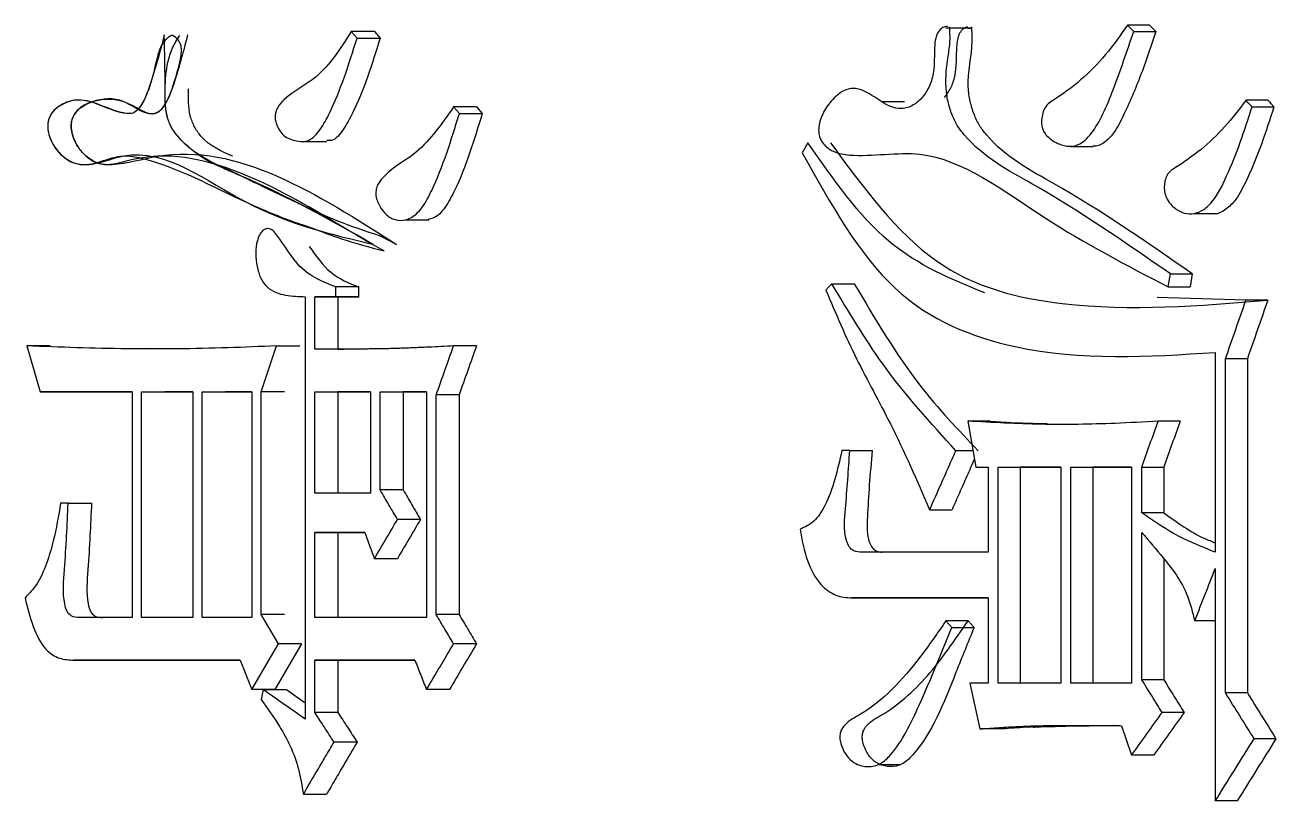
# Model space of a CAD drawing. Header units: millimetres. Extents: x 2063 to 4500, y 825 to 2548.
# Drawn here: x 3155.155 to 3159.289, y 1521.499 to 1524.063 of the extents above; entities that cross this region are included whole.
import ezdxf

# ---------------------------------------------------------------- set-up
doc = ezdxf.new("R2010")
doc.units = ezdxf.units.MM

msp = doc.modelspace()

# ---------------------------------------------------------------- linework, layer by layer
at = {"color": 7, "linetype": 'Continuous', "lineweight": 25}
for p, q in [((3156.3089, 1524.0409), (3156.328, 1524.0193)), ((3158.2706, 1524.0518), (3158.1971, 1524.0518)), ((3158.871, 1524.0625), (3158.7983, 1524.0625)), ((3158.8184, 1524.0409), (3158.8911, 1524.0409)), ((3156.6464, 1523.7921), (3156.5707, 1523.7921)), ((3156.59, 1523.7705), (3156.5707, 1523.7921)), ((3156.6464, 1523.7921), (3156.6656, 1523.7705)), ((3158.0605, 1523.8084), (3157.9887, 1523.8085)), ((3159.2615, 1523.8138), (3159.1893, 1523.8138)), ((3159.2095, 1523.7921), (3159.2818, 1523.7921)), ((3156.0752, 1523.6779), (3156.1515, 1523.6779)), ((3157.742, 1523.6732), (3157.7223, 1523.6407)), ((3158.6105, 1523.6617), (3158.6844, 1523.6617)), ((3156.4129, 1523.419), (3156.4888, 1523.419)), ((3159.0179, 1523.4398), (3159.0913, 1523.4398)), ((3155.9557, 1523.39), (3155.9552, 1523.39)), ((3156.3819, 1523.3378), (3156.327, 1523.3663)), ((3158.9327, 1523.1972), (3158.9394, 1523.2405)), ((3158.9394, 1523.2405), (3159.012, 1523.2405)), ((3159.012, 1523.2405), (3159.0053, 1523.1972)), ((3156.182, 1523.1647), (3156.182, 1523.1972)), ((3156.2582, 1523.1972), (3156.182, 1523.1972)), ((3156.2582, 1523.1647), (3156.2582, 1523.1972)), ((3157.8209, 1523.208), (3157.8949, 1523.208)), ((3158.9327, 1523.1972), (3159.0053, 1523.1972)), ((3156.0806, 1523.1647), (3156.0806, 1521.7693)), ((3156.1123, 1523.1647), (3156.182, 1523.1647)), ((3156.1123, 1522.9917), (3156.1123, 1523.1647)), ((3156.1886, 1523.1647), (3156.1123, 1523.1647)), ((3156.182, 1523.1647), (3156.2582, 1523.1647)), ((3156.2582, 1523.1647), (3156.1886, 1523.1647)), ((3156.1886, 1523.1647), (3156.1886, 1522.9917)), ((3159.1892, 1523.1539), (3158.8959, 1523.1619)), ((3159.2615, 1523.1539), (3159.1892, 1523.1539)), ((3155.1607, 1523.0025), (3155.2041, 1522.851)), ((3155.2381, 1523.0025), (3155.1607, 1523.0025)), ((3155.5523, 1522.9934), (3155.4968, 1522.993)), ((3155.9353, 1522.851), (3155.9858, 1523.0025)), ((3155.9858, 1523.0025), (3156.0623, 1523.0025)), ((3156.1886, 1522.9917), (3156.2095, 1522.9917)), ((3156.6464, 1523.0025), (3156.5707, 1523.0025)), ((3159.0878, 1522.9808), (3159.0878, 1522.3211)), ((3159.1216, 1521.8559), (3159.1216, 1522.9592)), ((3159.1939, 1522.9592), (3159.1216, 1522.9592)), ((3159.1939, 1522.9592), (3159.1939, 1521.8559)), ((3155.2041, 1522.851), (3155.5087, 1522.851)), ((3155.2813, 1522.851), (3155.2041, 1522.851)), ((3155.5087, 1522.851), (3155.2815, 1522.851)), ((3155.5087, 1522.851), (3155.5087, 1522.1046)), ((3155.5399, 1522.851), (3155.7089, 1522.851)), ((3155.5399, 1522.1046), (3155.5399, 1522.851)), ((3155.5399, 1522.851), (3155.6169, 1522.851)), ((3155.7089, 1522.851), (3155.617, 1522.851)), ((3155.7089, 1522.851), (3155.7089, 1522.1046)), ((3155.7403, 1522.851), (3155.9038, 1522.851)), ((3155.7403, 1522.1046), (3155.7403, 1522.851)), ((3155.7403, 1522.851), (3155.817, 1522.851)), ((3155.9038, 1522.851), (3155.8171, 1522.851)), ((3155.9038, 1522.851), (3155.9038, 1522.1046)), ((3155.9353, 1522.1155), (3155.9353, 1522.851)), ((3156.0118, 1522.851), (3155.9353, 1522.851)), ((3156.1123, 1522.851), (3156.2964, 1522.851)), ((3156.1123, 1522.5157), (3156.1123, 1522.851)), ((3156.1123, 1522.851), (3156.1886, 1522.851)), ((3156.2964, 1522.851), (3156.1886, 1522.851)), ((3156.1886, 1522.851), (3156.1886, 1522.5157)), ((3156.2964, 1522.851), (3156.2964, 1522.5157)), ((3156.3282, 1522.851), (3156.4812, 1522.851)), ((3156.3282, 1522.5265), (3156.3282, 1522.851)), ((3156.3282, 1522.851), (3156.4042, 1522.851)), ((3156.4812, 1522.851), (3156.4042, 1522.851)), ((3156.4042, 1522.851), (3156.4042, 1522.5265)), ((3156.4812, 1522.851), (3156.4812, 1522.1046)), ((3156.5132, 1522.1155), (3156.5132, 1522.8402)), ((3156.5889, 1522.8402), (3156.5132, 1522.8402)), ((3156.5889, 1522.8402), (3156.5889, 1522.1155)), ((3158.344, 1522.7537), (3158.2705, 1522.7537)), ((3158.9717, 1522.7537), (3158.899, 1522.7537)), ((3157.8802, 1522.6563), (3157.8538, 1522.6563)), ((3157.8802, 1522.6563), (3157.9541, 1522.6563)), ((3158.2877, 1522.6562), (3158.2306, 1522.6562)), ((3158.2971, 1522.6023), (3158.337, 1522.6023)), ((3158.2971, 1522.6023), (3158.337, 1522.6023)), ((3158.337, 1522.6023), (3158.337, 1522.321)), ((3158.3703, 1522.6023), (3158.5771, 1522.6023)), ((3158.3703, 1521.8883), (3158.3703, 1522.6023)), ((3158.3703, 1522.6023), (3158.4436, 1522.6023)), ((3158.5771, 1522.6023), (3158.4436, 1522.6023)), ((3158.4436, 1522.6023), (3158.4436, 1521.8883)), ((3158.5771, 1522.6023), (3158.5771, 1521.8883)), ((3158.6105, 1522.6023), (3158.8116, 1522.6023)), ((3158.6105, 1521.8883), (3158.6105, 1522.6023)), ((3158.6105, 1522.6023), (3158.6836, 1522.6023)), ((3158.6836, 1522.6023), (3158.6835, 1521.8883)), ((3158.8116, 1522.6023), (3158.6836, 1522.6023)), ((3158.8116, 1522.6023), (3158.8116, 1521.8883)), ((3158.8452, 1522.4508), (3158.8452, 1522.6023)), ((3158.8452, 1522.6023), (3158.9179, 1522.6023)), ((3158.9179, 1522.6023), (3158.9179, 1522.4508)), ((3156.2964, 1522.5157), (3156.1123, 1522.5157)), ((3156.4042, 1522.5265), (3156.3282, 1522.5265)), ((3155.2971, 1522.4832), (3155.2722, 1522.4832)), ((3155.2971, 1522.4832), (3155.3742, 1522.4832)), ((3156.4614, 1522.4292), (3156.3855, 1522.4292)), ((3158.1441, 1522.4608), (3158.2177, 1522.4608)), ((3158.9179, 1522.4508), (3158.8452, 1522.4508)), ((3156.1123, 1522.3859), (3156.2773, 1522.3859)), ((3156.1123, 1522.1046), (3156.1123, 1522.3859)), ((3156.1886, 1522.3859), (3156.1123, 1522.3859)), ((3156.2773, 1522.3859), (3156.1886, 1522.3859)), ((3156.1886, 1522.3859), (3156.1886, 1522.1046)), ((3158.8452, 1521.8991), (3158.8452, 1522.3859)), ((3157.9869, 1522.321), (3157.9129, 1522.321)), ((3158.337, 1522.321), (3157.9131, 1522.321)), ((3156.3851, 1522.2994), (3156.3091, 1522.2994)), ((3158.9179, 1522.2991), (3158.9179, 1521.8991)), ((3159.0878, 1522.2669), (3159.0878, 1521.4989)), ((3157.8868, 1522.1696), (3158.337, 1522.1696)), ((3157.9607, 1522.1696), (3157.8868, 1522.1696)), ((3158.337, 1522.1696), (3157.9607, 1522.1696)), ((3158.337, 1522.1696), (3158.337, 1521.8883)), ((3155.4113, 1522.1046), (3155.334, 1522.1046)), ((3155.5087, 1522.1046), (3155.3343, 1522.1046)), ((3155.7089, 1522.1046), (3155.5399, 1522.1046)), ((3155.9038, 1522.1046), (3155.7403, 1522.1046)), ((3155.9921, 1522.0181), (3155.9353, 1522.1155)), ((3156.0118, 1522.1155), (3155.9353, 1522.1155)), ((3156.4812, 1522.1046), (3156.1123, 1522.1046)), ((3156.5889, 1522.1155), (3156.5132, 1522.1155)), ((3158.2174, 1522.0722), (3158.1975, 1522.0938)), ((3158.2174, 1522.0722), (3158.2909, 1522.0722)), ((3158.2711, 1522.0938), (3158.2909, 1522.0722)), ((3159.0878, 1522.0938), (3159.0203, 1522.0938)), ((3155.9038, 1521.8667), (3155.9921, 1522.0181)), ((3156.0686, 1522.0181), (3155.9804, 1521.8667)), ((3156.0686, 1522.0181), (3155.9921, 1522.0181)), ((3156.6464, 1522.0181), (3156.5707, 1522.0181)), ((3155.3157, 1521.964), (3155.866, 1521.964)), ((3155.3929, 1521.964), (3155.3157, 1521.964)), ((3155.866, 1521.964), (3155.393, 1521.964)), ((3155.866, 1521.964), (3155.9038, 1521.8667)), ((3156.1123, 1521.964), (3156.4429, 1521.964)), ((3156.1123, 1521.7909), (3156.1123, 1521.964)), ((3156.1886, 1521.964), (3156.1123, 1521.964)), ((3156.4429, 1521.964), (3156.1886, 1521.964)), ((3156.1886, 1521.964), (3156.1886, 1521.7909)), ((3158.9179, 1521.8991), (3158.8452, 1521.8991)), ((3155.9803, 1521.8667), (3155.9038, 1521.8667)), ((3155.9417, 1521.8667), (3155.9353, 1521.8342)), ((3155.9417, 1521.8667), (3156.0181, 1521.8667)), ((3156.0181, 1521.8667), (3156.0806, 1521.8228)), ((3156.557, 1521.8667), (3156.4812, 1521.8667)), ((3158.337, 1521.8883), (3158.2772, 1521.8883)), ((3158.5771, 1521.8883), (3158.3703, 1521.8883)), ((3158.8116, 1521.8883), (3158.6105, 1521.8883)), ((3159.1939, 1521.8559), (3159.1216, 1521.8559)), ((3156.1886, 1521.7909), (3156.1123, 1521.7909)), ((3158.9851, 1521.791), (3158.9125, 1521.791)), ((3158.3838, 1521.7369), (3158.3104, 1521.7369)), ((3156.2519, 1521.6936), (3156.1757, 1521.6936)), ((3159.2885, 1521.7044), (3159.2163, 1521.7044)), ((3158.8844, 1521.6503), (3158.8116, 1521.6503)), ((3157.974, 1521.6193), (3158.0486, 1521.6193)), ((3156.1506, 1521.5205), (3156.0743, 1521.5205)), ((3159.1602, 1521.4989), (3159.0878, 1521.4989))]:
    msp.add_line(p, q, dxfattribs=at)
at = {"color": 7, "linetype": 'Continuous', "lineweight": 25, "flags": 128}
for points in [[(3156.3089, 1524.0409), (3156.2807, 1524.0409), (3156.2567, 1524.0409), (3156.2328, 1524.0409)], [(3156.2519, 1524.0193), (3156.2423, 1524.0301), (3156.2328, 1524.0409)], [(3158.8184, 1524.0409), (3158.8133, 1524.0464), (3158.8058, 1524.0545), (3158.7982, 1524.0626)], [(3158.871, 1524.0626), (3158.8761, 1524.057), (3158.8813, 1524.0515), (3158.8911, 1524.0409)], [(3156.2519, 1524.0193), (3156.2801, 1524.0193), (3156.304, 1524.0193), (3156.328, 1524.0193)], [(3159.2095, 1523.7921), (3159.2044, 1523.7976), (3159.1968, 1523.8057), (3159.1892, 1523.8138)], [(3159.2615, 1523.8138), (3159.2667, 1523.8083), (3159.2718, 1523.8028), (3159.2818, 1523.7921)], [(3156.59, 1523.7705), (3156.618, 1523.7705), (3156.6418, 1523.7705), (3156.6656, 1523.7705)], [(3157.8209, 1523.208), (3157.8109, 1523.1971), (3157.801, 1523.1862)], [(3158.2705, 1522.7537), (3158.2838, 1522.678), (3158.2971, 1522.6023)], [(3156.2773, 1522.3859), (3156.2932, 1522.3426), (3156.3091, 1522.2994)], [(3158.2711, 1522.0938), (3158.2443, 1522.0938), (3158.2209, 1522.0938), (3158.1975, 1522.0938)], [(3158.2772, 1521.8883), (3158.2938, 1521.8126), (3158.3104, 1521.7369)], [(3158.7781, 1521.7477), (3158.7948, 1521.699), (3158.8116, 1521.6503)]]:
    msp.add_lwpolyline(points, dxfattribs=at)
at = {"color": 7, "linetype": 'Continuous', "lineweight": 25}
for points, knots in [([(3156.2328, 1524.0409), (3156.1964, 1523.9847), (3156.1322, 1523.8854), (3156.0358, 1523.8429), (3155.9929, 1523.7978), (3155.9835, 1523.778), (3155.9803, 1523.7627), (3155.9819, 1523.7458), (3155.989, 1523.7239), (3156.0082, 1523.6926), (3156.0463, 1523.6795), (3156.0923, 1523.6735), (3156.1318, 1523.7162), (3156.1907, 1523.8252), (3156.2247, 1523.9332), (3156.2519, 1524.0193)], [0, 0, 0, 0, 0.207996, 0.367554, 0.405471, 0.419369, 0.432328, 0.447278, 0.463534, 0.497494, 0.558303, 0.619645, 0.682126, 0.746669, 1, 1, 1, 1]), ([(3158.2032, 1524.0574), (3158.1989, 1524.0571), (3158.1904, 1524.0566), (3158.1788, 1524.0483), (3158.1694, 1524.036), (3158.1623, 1524.0154), (3158.1583, 1523.9722), (3158.1614, 1523.9173), (3158.145, 1523.8603), (3158.1214, 1523.8219), (3158.0895, 1523.7951), (3158.0517, 1523.7828), (3157.9963, 1523.7957), (3157.9485, 1523.838), (3157.8941, 1523.8575), (3157.8516, 1523.8444), (3157.8153, 1523.8107), (3157.7908, 1523.772), (3157.7796, 1523.7396), (3157.7765, 1523.7174), (3157.7783, 1523.6983), (3157.7849, 1523.6807), (3157.8003, 1523.6605), (3157.8323, 1523.6387), (3157.9388, 1523.6231), (3158.1809, 1523.6756), (3158.5213, 1523.4105), (3158.7953, 1523.2684), (3158.9327, 1523.1972)], [0, 0, 0, 0, 0.006979, 0.013925, 0.020645, 0.027359, 0.039158, 0.068779, 0.087565, 0.106337, 0.125711, 0.147046, 0.168852, 0.216529, 0.237968, 0.259695, 0.286308, 0.307882, 0.318004, 0.326525, 0.332753, 0.33899, 0.348555, 0.366353, 0.396306, 0.524136, 0.761431, 1, 1, 1, 1]), ([(3158.1935, 1523.8235), (3158.2006, 1523.8333), (3158.2151, 1523.8532), (3158.2349, 1523.9095), (3158.2316, 1523.9665), (3158.2359, 1524.0139), (3158.2412, 1524.0316), (3158.2481, 1524.0429), (3158.2549, 1524.0499), (3158.2625, 1524.0551), (3158.268, 1524.0565), (3158.2706, 1524.0572)], [0, 0, 0, 0, 0.15426, 0.313076, 0.663715, 0.74798, 0.82718, 0.867553, 0.910966, 0.957472, 1, 1, 1, 1]), ([(3158.9394, 1523.2405), (3158.7892, 1523.3446), (3158.5634, 1523.5011), (3158.313, 1523.6287), (3158.2344, 1523.7296), (3158.2163, 1523.7674), (3158.2036, 1523.8103), (3158.1944, 1523.8749), (3158.2017, 1523.9422), (3158.2131, 1524.0074), (3158.2109, 1524.0405), (3158.2098, 1524.0564)], [0, 0, 0, 0, 0.492538, 0.7401909, 0.7707097, 0.8014398, 0.8327072, 0.8648615, 0.9333586, 0.96806, 1, 1, 1, 1]), ([(3158.271, 1524.0518), (3158.2737, 1524.0518), (3158.2777, 1524.0518), (3158.2819, 1524.0518), (3158.2832, 1524.0518), (3158.2833, 1524.0518), (3158.2834, 1524.0518), (3158.2807, 1524.0518), (3158.2638, 1524.0518), (3158.2398, 1524.0518), (3158.2146, 1524.0518), (3158.1975, 1524.0518)], [0, 0, 0, 0, 0.098322, 0.150223, 0.156042, 0.157925, 0.159189, 0.159644, 0.360233, 0.564728, 1, 1, 1, 1]), ([(3159.012, 1523.2405), (3158.862, 1523.3446), (3158.6365, 1523.5011), (3158.3864, 1523.6287), (3158.3079, 1523.7296), (3158.2898, 1523.7674), (3158.2772, 1523.8103), (3158.2649, 1523.892), (3158.288, 1523.9738), (3158.2842, 1524.0406), (3158.2833, 1524.0564)], [0, 0, 0, 0, 0.492457, 0.740078, 0.770604, 0.801348, 0.832638, 0.86482, 0.96803, 1, 1, 1, 1]), ([(3158.7983, 1524.0625), (3158.7745, 1524.029), (3158.7025, 1523.9276), (3158.6092, 1523.8482), (3158.5361, 1523.8044), (3158.5231, 1523.7871), (3158.5156, 1523.7658), (3158.5131, 1523.7439), (3158.5154, 1523.7238), (3158.5227, 1523.7061), (3158.5433, 1523.6829), (3158.5753, 1523.6664), (3158.6148, 1523.6586), (3158.6496, 1523.6722), (3158.7021, 1523.7282), (3158.7562, 1523.8588), (3158.7964, 1523.9765), (3158.8184, 1524.0409)], [0, 0, 0, 0, 0.118687, 0.359196, 0.382949, 0.402078, 0.421221, 0.441113, 0.455768, 0.470498, 0.490908, 0.548404, 0.590662, 0.633125, 0.674263, 0.821867, 1, 1, 1, 1]), ([(3158.8912, 1524.0409), (3158.8769, 1523.9974), (3158.8459, 1523.903), (3158.7993, 1523.7929), (3158.759, 1523.7119), (3158.726, 1523.6754), (3158.7002, 1523.6608), (3158.6861, 1523.6628), (3158.6841, 1523.663)], [0, 0, 0, 0, 0.286915, 0.622528, 0.772296, 0.87694, 0.98188, 1, 1, 1, 1]), ([(3155.6149, 1524.0301), (3155.602, 1523.9811), (3155.5817, 1523.904), (3155.5526, 1523.8193), (3155.529, 1523.7837), (3155.5106, 1523.769), (3155.4378, 1523.7727), (3155.3588, 1523.8345), (3155.2753, 1523.8014), (3155.2482, 1523.7803), (3155.2363, 1523.7614), (3155.231, 1523.746), (3155.2289, 1523.7287), (3155.2307, 1523.71), (3155.2361, 1523.691), (3155.2461, 1523.6688), (3155.2619, 1523.6452), (3155.2895, 1523.6185), (3155.3634, 1523.5842), (3155.5696, 1523.6967), (3155.8868, 1523.4372), (3156.1658, 1523.371), (3156.3059, 1523.3378)], [0, 0, 0, 0, 0.062139, 0.097741, 0.110846, 0.121745, 0.134474, 0.241844, 0.272517, 0.28985, 0.296872, 0.303283, 0.310072, 0.317098, 0.324991, 0.334204, 0.348814, 0.364868, 0.393646, 0.487371, 0.742662, 1, 1, 1, 1]), ([(3155.6406, 1524.0292), (3155.6363, 1524.0267), (3155.6307, 1524.0233), (3155.623, 1524.0173), (3155.6145, 1524.0084), (3155.6041, 1523.9948), (3155.5882, 1523.9502), (3155.577, 1523.8833), (3155.5513, 1523.8157), (3155.527, 1523.7811), (3155.5099, 1523.7695), (3155.4385, 1523.7693), (3155.3629, 1523.833), (3155.2807, 1523.8032), (3155.2523, 1523.7856), (3155.2373, 1523.764), (3155.2323, 1523.7499), (3155.2301, 1523.7387), (3155.2295, 1523.7267), (3155.2309, 1523.7093), (3155.2374, 1523.6861), (3155.2513, 1523.6596), (3155.2714, 1523.6349), (3155.2972, 1523.6144), (3155.3673, 1523.5844), (3155.4486, 1523.6413), (3155.6394, 1523.6039), (3155.8169, 1523.5044), (3155.9946, 1523.4296), (3156.0639, 1523.4051), (3156.1214, 1523.3855), (3156.1986, 1523.3544), (3156.293, 1523.3291), (3156.341, 1523.3161)], [0, 0, 0, 0, 0.007115, 0.009283, 0.013168, 0.022788, 0.029323, 0.067396, 0.105312, 0.117519, 0.126527, 0.138469, 0.245589, 0.268554, 0.290817, 0.300477, 0.304973, 0.309414, 0.313965, 0.318785, 0.329689, 0.342801, 0.358258, 0.375878, 0.395342, 0.489004, 0.523993, 0.742498, 0.828477, 0.854871, 0.870121, 0.933939, 1, 1, 1, 1]), ([(3155.6918, 1524.0301), (3155.6781, 1523.9776), (3155.6579, 1523.9), (3155.6271, 1523.8135), (3155.6037, 1523.7806), (3155.5873, 1523.7708), (3155.5438, 1523.7643), (3155.4921, 1523.8158), (3155.4219, 1523.8202), (3155.3782, 1523.8113), (3155.3441, 1523.7955), (3155.324, 1523.7786), (3155.3122, 1523.7588), (3155.3071, 1523.7406), (3155.3068, 1523.7205), (3155.3115, 1523.6953), (3155.3239, 1523.6662), (3155.3507, 1523.6313), (3155.3913, 1523.602), (3155.4764, 1523.5997), (3155.807, 1523.7052), (3156.119, 1523.5058), (3156.3819, 1523.3378)], [0, 0, 0, 0, 0.066326, 0.098069, 0.114802, 0.122366, 0.12991, 0.194026, 0.225577, 0.257771, 0.274923, 0.290948, 0.299033, 0.306308, 0.31368, 0.322028, 0.336671, 0.353914, 0.385654, 0.416675, 0.50855, 1, 1, 1, 1]), ([(3156.341, 1523.3161), (3156.3198, 1523.3279), (3156.1556, 1523.4191), (3155.7859, 1523.6703), (3155.5034, 1523.6178), (3155.4373, 1523.5982), (3155.3932, 1523.6039), (3155.3577, 1523.6259), (3155.3315, 1523.6548), (3155.3146, 1523.6859), (3155.3076, 1523.7126), (3155.3069, 1523.7315), (3155.3083, 1523.7438), (3155.3112, 1523.7547), (3155.3168, 1523.7674), (3155.3262, 1523.7798), (3155.3414, 1523.7928), (3155.3552, 1523.8006), (3155.3655, 1523.805), (3155.3689, 1523.8063), (3155.398, 1523.8174), (3155.4494, 1523.8236), (3155.5106, 1523.7983), (3155.5486, 1523.7748), (3155.5743, 1523.7678), (3155.5948, 1523.7726), (3155.6242, 1523.804), (3155.6471, 1523.8686), (3155.6649, 1523.9312), (3155.6721, 1523.9708), (3155.6716, 1523.9889), (3155.6673, 1524.0025), (3155.6585, 1524.0178), (3155.6478, 1524.0246), (3155.6406, 1524.0292)], [0, 0, 0, 0, 0.063403, 0.490083, 0.555845, 0.585953, 0.612335, 0.635418, 0.654818, 0.670315, 0.682341, 0.687426, 0.692125, 0.696624, 0.701068, 0.709996, 0.718666, 0.732514, 0.736768, 0.73811, 0.738909, 0.79149, 0.829877, 0.853354, 0.86561, 0.876875, 0.890063, 0.92862, 0.960137, 0.969562, 0.976521, 0.982326, 0.987997, 1, 1, 1, 1]), ([(3156.3059, 1523.3378), (3156.1629, 1523.4184), (3155.9486, 1523.539), (3155.709, 1523.627), (3155.6368, 1523.7242), (3155.6171, 1523.7764), (3155.6183, 1523.8827), (3155.6162, 1523.971), (3155.6149, 1524.0301)], [0, 0, 0, 0, 0.500155, 0.749433, 0.782567, 0.811815, 0.874052, 1, 1, 1, 1]), ([(3156.3479, 1523.3591), (3156.2977, 1523.3754), (3156.1988, 1523.4075), (3156.0759, 1523.4647), (3155.9741, 1523.513), (3155.9011, 1523.5474), (3155.8064, 1523.5963), (3155.7099, 1523.6269), (3155.6378, 1523.7226), (3155.6227, 1523.7603), (3155.6172, 1523.8048), (3155.6172, 1523.8651), (3155.6217, 1523.9275), (3155.6406, 1523.9882), (3155.6574, 1524.015), (3155.6658, 1524.0284)], [0, 0, 0, 0, 0.127271, 0.250947, 0.419961, 0.470254, 0.498152, 0.744763, 0.775002, 0.804533, 0.835455, 0.868351, 0.930416, 0.965226, 1, 1, 1, 1]), ([(3156.328, 1524.0193), (3156.301, 1523.9325), (3156.2671, 1523.8236), (3156.2079, 1523.7175), (3156.1774, 1523.6789), (3156.1568, 1523.6808), (3156.1515, 1523.6813)], [0, 0, 0, 0, 0.630444, 0.791026, 0.946417, 1, 1, 1, 1]), ([(3155.8411, 1523.6294), (3155.8037, 1523.645), (3155.7563, 1523.6648), (3155.7136, 1523.7245), (3155.694, 1523.7766), (3155.6943, 1523.8211), (3155.6945, 1523.8513)], [0, 0, 0, 0, 0.499534, 0.632525, 0.750051, 1, 1, 1, 1]), ([(3156.5707, 1523.7921), (3156.5324, 1523.7371), (3156.4646, 1523.6396), (3156.3675, 1523.593), (3156.3249, 1523.5453), (3156.3158, 1523.5249), (3156.3126, 1523.5069), (3156.3158, 1523.4877), (3156.3246, 1523.4663), (3156.3408, 1523.442), (3156.3658, 1523.421), (3156.3965, 1523.4149), (3156.4325, 1523.4225), (3156.4691, 1523.4584), (3156.5289, 1523.5719), (3156.5629, 1523.6825), (3156.59, 1523.7705)], [0, 0, 0, 0, 0.207529, 0.367372, 0.400835, 0.41667, 0.431354, 0.448141, 0.466694, 0.497248, 0.538464, 0.578549, 0.61996, 0.682145, 0.746849, 1, 1, 1, 1]), ([(3159.1892, 1523.8137), (3159.1663, 1523.7838), (3159.0969, 1523.6932), (3159.0087, 1523.623), (3158.9411, 1523.5822), (3158.9281, 1523.5676), (3158.9211, 1523.5487), (3158.9188, 1523.5278), (3158.9207, 1523.5064), (3158.929, 1523.4841), (3158.9479, 1523.4607), (3158.9757, 1523.4424), (3159.0098, 1523.4358), (3159.0434, 1523.4467), (3159.0873, 1523.4834), (3159.1283, 1523.5666), (3159.1717, 1523.6744), (3159.1969, 1523.7528), (3159.2095, 1523.7921)], [0, 0, 0, 0, 0.117103, 0.353724, 0.376614, 0.395602, 0.414782, 0.431323, 0.450524, 0.470069, 0.496423, 0.543443, 0.584386, 0.625263, 0.671715, 0.773941, 0.886489, 1, 1, 1, 1]), ([(3159.2818, 1523.7921), (3159.2687, 1523.7516), (3159.2408, 1523.6646), (3159.1978, 1523.56), (3159.1566, 1523.4827), (3159.1193, 1523.449), (3159.0913, 1523.4353), (3159.0766, 1523.4393), (3159.0747, 1523.4398)], [0, 0, 0, 0, 0.275445, 0.590352, 0.751539, 0.866997, 0.982537, 1, 1, 1, 1]), ([(3156.6656, 1523.7705), (3156.6386, 1523.682), (3156.6047, 1523.571), (3156.5448, 1523.4592), (3156.5131, 1523.4247), (3156.4925, 1523.4214), (3156.4873, 1523.4205)], [0, 0, 0, 0, 0.631822, 0.79327, 0.948373, 1, 1, 1, 1]), ([(3158.3266, 1523.1775), (3158.2161, 1523.2225), (3157.992, 1523.3138), (3157.8262, 1523.5522), (3157.742, 1523.6732)], [0, 0, 0, 0, 0.492709, 1, 1, 1, 1]), ([(3157.8162, 1523.6732), (3157.9258, 1523.5245), (3158.142, 1523.2313), (3158.666, 1523.1038), (3159.0357, 1523.1349), (3159.2615, 1523.1539)], [0, 0, 0, 0, 0.285883, 0.56379, 1, 1, 1, 1]), ([(3157.7223, 1523.6407), (3157.816, 1523.4729), (3157.9999, 1523.1432), (3158.5058, 1522.9437), (3158.8672, 1522.9668), (3159.0878, 1522.9808)], [0, 0, 0, 0, 0.287943, 0.565415, 1, 1, 1, 1]), ([(3156.182, 1523.1972), (3156.1399, 1523.2135), (3156.0638, 1523.243), (3156.0082, 1523.3423), (3155.9711, 1523.3876), (3155.9531, 1523.3919), (3155.9388, 1523.3832), (3155.9288, 1523.3691), (3155.9193, 1523.3445), (3155.9154, 1523.3076), (3155.9207, 1523.2649), (3155.9318, 1523.2252), (3155.9625, 1523.1832), (3156.0159, 1523.1677), (3156.0591, 1523.1657), (3156.0806, 1523.1647)], [0, 0, 0, 0, 0.231115, 0.416996, 0.453479, 0.487626, 0.51108, 0.53533, 0.560619, 0.61156, 0.663004, 0.713338, 0.761901, 0.881097, 1, 1, 1, 1]), ([(3156.0938, 1523.3313), (3156.1161, 1523.2999), (3156.1633, 1523.2335), (3156.2254, 1523.2097), (3156.2582, 1523.1972)], [0, 0, 0, 0, 0.473164, 1, 1, 1, 1]), ([(3157.8009, 1523.1861), (3157.8337, 1523.1097), (3157.8993, 1522.9568), (3158.0272, 1522.7296), (3158.1022, 1522.5573), (3158.144, 1522.4612)], [0, 0, 0, 0, 0.306675, 0.613603, 1, 1, 1, 1]), ([(3158.2306, 1522.6562), (3158.1476, 1522.7472), (3157.9982, 1522.9112), (3157.8755, 1523.1167), (3157.8209, 1523.208)], [0, 0, 0, 0, 0.55543, 1, 1, 1, 1]), ([(3157.8949, 1523.208), (3157.964, 1523.0912), (3158.0862, 1522.8843), (3158.238, 1522.7253), (3158.3041, 1522.6562)], [0, 0, 0, 0, 0.564924, 1, 1, 1, 1]), ([(3159.2615, 1523.1539), (3159.2502, 1523.1215), (3159.2277, 1523.0566), (3159.2052, 1522.9917), (3159.1939, 1522.9592)], [0, 0, 0, 0, 0.5, 1, 1, 1, 1]), ([(3155.9858, 1523.0025), (3155.9322, 1523.0002), (3155.7667, 1522.9934), (3155.4909, 1522.99), (3155.2708, 1522.9983), (3155.1607, 1523.0025)], [0, 0, 0, 0, 0.193449, 0.596574, 1, 1, 1, 1]), ([(3156.5707, 1523.0025), (3156.5436, 1523.001), (3156.5096, 1522.9992), (3156.4723, 1522.9974), (3156.4605, 1522.9969), (3156.452, 1522.9965), (3156.4436, 1522.9961), (3156.43, 1522.9956), (3156.4165, 1522.9951), (3156.4029, 1522.9946), (3156.3894, 1522.9941), (3156.3759, 1522.9937), (3156.3589, 1522.9933), (3156.3454, 1522.993), (3156.3319, 1522.9928), (3156.3184, 1522.9925), (3156.3049, 1522.9923), (3156.2914, 1522.9922), (3156.2812, 1522.992), (3156.2728, 1522.992), (3156.2644, 1522.9919), (3156.2576, 1522.9918), (3156.2492, 1522.9918), (3156.2424, 1522.9917), (3156.2357, 1522.9917), (3156.229, 1522.9917), (3156.2222, 1522.9917), (3156.2138, 1522.9916), (3156.207, 1522.9916), (3156.2003, 1522.9916), (3156.1936, 1522.9916), (3156.1868, 1522.9916), (3156.1784, 1522.9916), (3156.1717, 1522.9916), (3156.1649, 1522.9916), (3156.1582, 1522.9916), (3156.1515, 1522.9916), (3156.1431, 1522.9916), (3156.1372, 1522.9916), (3156.1313, 1522.9916), (3156.1279, 1522.9916), (3156.1237, 1522.9916), (3156.1204, 1522.9916), (3156.1163, 1522.9917), (3156.1139, 1522.9917), (3156.1123, 1522.9917)], [0, 0, 0, 0, 0.176928, 0.221159, 0.243275, 0.254333, 0.276449, 0.298565, 0.342797, 0.364913, 0.387029, 0.431261, 0.453377, 0.497609, 0.519725, 0.54184, 0.586072, 0.608188, 0.630304, 0.65242, 0.663478, 0.685594, 0.696652, 0.718768, 0.729826, 0.740884, 0.763, 0.774058, 0.796174, 0.807232, 0.818289, 0.840405, 0.851463, 0.873579, 0.884637, 0.895695, 0.917811, 0.928869, 0.950985, 0.956514, 0.967572, 0.973101, 0.984159, 0.989688, 1, 1, 1, 1]), ([(3156.5132, 1522.8402), (3156.5228, 1522.8673), (3156.5419, 1522.9213), (3156.5611, 1522.9754), (3156.5707, 1523.0025)], [0, 0, 0, 0, 0.499999, 1, 1, 1, 1]), ([(3156.6464, 1523.0025), (3156.6368, 1522.9754), (3156.6176, 1522.9213), (3156.5985, 1522.8673), (3156.5889, 1522.8402)], [0, 0, 0, 0, 0.5, 1, 1, 1, 1]), ([(3158.899, 1522.7537), (3158.8516, 1522.7511), (3158.7226, 1522.7439), (3158.5127, 1522.7407), (3158.3513, 1522.7494), (3158.2705, 1522.7537)], [0, 0, 0, 0, 0.225447, 0.61244, 1, 1, 1, 1]), ([(3158.344, 1522.7537), (3158.3909, 1522.7507), (3158.4534, 1522.7468), (3158.5163, 1522.7462), (3158.532, 1522.746)], [0, 0, 0, 0, 0.75073, 1, 1, 1, 1]), ([(3158.9717, 1522.7537), (3158.9627, 1522.7285), (3158.9448, 1522.678), (3158.9269, 1522.6275), (3158.9179, 1522.6023)], [0, 0, 0, 0, 0.5, 1, 1, 1, 1]), ([(3157.8538, 1522.6563), (3157.8395, 1522.5927), (3157.8196, 1522.5049), (3157.7639, 1522.4183), (3157.7316, 1522.4038), (3157.7157, 1522.3967)], [0, 0, 0, 0, 0.572425, 0.789887, 1, 1, 1, 1]), ([(3157.9131, 1522.321), (3157.9043, 1522.3219), (3157.8901, 1522.3232), (3157.8747, 1522.3425), (3157.8589, 1522.3867), (3157.869, 1522.4975), (3157.8757, 1522.5932), (3157.8802, 1522.6563)], [0, 0, 0, 0, 0.100834, 0.16221, 0.226726, 0.489604, 1, 1, 1, 1]), ([(3157.9541, 1522.6563), (3157.9508, 1522.6185), (3157.9442, 1522.5454), (3157.9392, 1522.4598), (3157.9367, 1522.3999), (3157.9396, 1522.3674), (3157.9482, 1522.3442), (3157.9581, 1522.3301), (3157.9714, 1522.3224), (3157.9813, 1522.3215), (3157.9871, 1522.321)], [0, 0, 0, 0, 0.301012, 0.582195, 0.678316, 0.775434, 0.835729, 0.884225, 0.932949, 1, 1, 1, 1]), ([(3158.1443, 1522.4612), (3158.1568, 1522.4894), (3158.1774, 1522.536), (3158.2062, 1522.601), (3158.2225, 1522.6378), (3158.2306, 1522.6562)], [0, 0, 0, 0, 0.433599, 0.716799, 1, 1, 1, 1]), ([(3158.2923, 1522.6295), (3158.2838, 1522.6102), (3158.2671, 1522.5725), (3158.2423, 1522.5164), (3158.226, 1522.4796), (3158.2179, 1522.4612)], [0, 0, 0, 0, 0.344069, 0.672034, 1, 1, 1, 1]), ([(3156.3855, 1522.4292), (3156.3759, 1522.4454), (3156.3568, 1522.4778), (3156.3377, 1522.5103), (3156.3282, 1522.5265)], [0, 0, 0, 0, 0.499998, 1, 1, 1, 1]), ([(3156.4042, 1522.5265), (3156.4137, 1522.5103), (3156.4328, 1522.4778), (3156.4519, 1522.4454), (3156.4614, 1522.4292)], [0, 0, 0, 0, 0.5, 1, 1, 1, 1]), ([(3155.2722, 1522.4832), (3155.2651, 1522.4412), (3155.2535, 1522.3721), (3155.2267, 1522.283), (3155.1972, 1522.2142), (3155.1686, 1522.1843), (3155.1545, 1522.1696)], [0, 0, 0, 0, 0.3473143, 0.5697619, 0.7881049, 1, 1, 1, 1]), ([(3155.3343, 1522.1046), (3155.325, 1522.1051), (3155.31, 1522.1059), (3155.2919, 1522.1245), (3155.2778, 1522.1777), (3155.2888, 1522.3007), (3155.2938, 1522.4107), (3155.2971, 1522.4832)], [0, 0, 0, 0, 0.1012919, 0.1614916, 0.2249951, 0.4893613, 1, 1, 1, 1]), ([(3155.3744, 1522.4832), (3155.3711, 1522.4107), (3155.3661, 1522.3007), (3155.3552, 1522.1777), (3155.3692, 1522.1245), (3155.3873, 1522.1059), (3155.4022, 1522.1051), (3155.4116, 1522.1046)], [0, 0, 0, 0, 0.510737, 0.775157, 0.838657, 0.898816, 1, 1, 1, 1]), ([(3156.3091, 1522.2994), (3156.3218, 1522.321), (3156.3473, 1522.3643), (3156.3728, 1522.4075), (3156.3855, 1522.4292)], [0, 0, 0, 0, 0.499999, 1, 1, 1, 1]), ([(3156.4614, 1522.4292), (3156.4487, 1522.4075), (3156.4232, 1522.3643), (3156.3978, 1522.321), (3156.3851, 1522.2994)], [0, 0, 0, 0, 0.499999, 1, 1, 1, 1]), ([(3159.0878, 1522.3211), (3159.0412, 1522.3396), (3158.9576, 1522.3728), (3158.8797, 1522.4269), (3158.8452, 1522.4508)], [0, 0, 0, 0, 0.557901, 1, 1, 1, 1]), ([(3158.9179, 1522.4508), (3158.9615, 1522.4195), (3159.0165, 1522.38), (3159.0755, 1522.3564), (3159.0878, 1522.3515)], [0, 0, 0, 0, 0.792726, 1, 1, 1, 1]), ([(3157.7157, 1522.3967), (3157.7222, 1522.3614), (3157.7349, 1522.2919), (3157.7784, 1522.2132), (3157.8332, 1522.174), (3157.869, 1522.171), (3157.8868, 1522.1696)], [0, 0, 0, 0, 0.292672, 0.574648, 0.788772, 1, 1, 1, 1]), ([(3158.8452, 1522.3859), (3158.8687, 1522.3582), (3158.9075, 1522.3125), (3158.9609, 1522.2468), (3158.9988, 1522.1772), (3159.0131, 1522.1218), (3159.0203, 1522.0938)], [0, 0, 0, 0, 0.334901, 0.5526, 0.773626, 1, 1, 1, 1]), ([(3159.0203, 1522.0938), (3159.026, 1522.1085), (3159.0374, 1522.1378), (3159.0599, 1522.1955), (3159.0767, 1522.2385), (3159.0878, 1522.2669)], [0, 0, 0, 0, 0.253937, 0.507874, 1, 1, 1, 1]), ([(3155.1545, 1522.1696), (3155.1626, 1522.1375), (3155.1786, 1522.0745), (3155.2166, 1521.9983), (3155.2678, 1521.9669), (3155.2998, 1521.965), (3155.3157, 1521.964)], [0, 0, 0, 0, 0.291832, 0.574338, 0.788145, 1, 1, 1, 1]), ([(3156.5707, 1522.0181), (3156.5611, 1522.0343), (3156.5419, 1522.0668), (3156.5227, 1522.0992), (3156.5132, 1522.1155)], [0, 0, 0, 0, 0.499998, 1, 1, 1, 1]), ([(3156.5889, 1522.1155), (3156.5985, 1522.0992), (3156.6176, 1522.0668), (3156.6368, 1522.0343), (3156.6464, 1522.0181)], [0, 0, 0, 0, 0.5, 1, 1, 1, 1]), ([(3158.1975, 1522.0938), (3158.1698, 1522.0535), (3158.0859, 1521.9317), (3157.9732, 1521.8121), (3157.8758, 1521.7644), (3157.8555, 1521.7401), (3157.849, 1521.727), (3157.8467, 1521.7113), (3157.8488, 1521.6915), (3157.8577, 1521.6659), (3157.875, 1521.6393), (3157.9039, 1521.6175), (3157.9408, 1521.6095), (3157.9818, 1521.6183), (3158.0461, 1521.6798), (3158.1225, 1521.8388), (3158.1825, 1521.9862), (3158.2174, 1522.0722)], [0, 0, 0, 0, 0.117023, 0.353532, 0.409689, 0.421913, 0.431957, 0.442101, 0.453679, 0.472075, 0.49977, 0.527462, 0.568321, 0.610802, 0.649012, 0.795156, 1, 1, 1, 1]), ([(3158.2909, 1522.0722), (3158.271, 1522.0231), (3158.2108, 1521.8755), (3158.1438, 1521.7009), (3158.0537, 1521.6173), (3158.014, 1521.6099), (3157.9782, 1521.6175), (3157.9485, 1521.6393), (3157.9312, 1521.667), (3157.9228, 1521.6923), (3157.9208, 1521.7098), (3157.9224, 1521.7243), (3157.9281, 1521.7383), (3157.9478, 1521.7627), (3158.0243, 1521.8018), (3158.1424, 1521.9065), (3158.2274, 1522.0302), (3158.2711, 1522.0938)], [0, 0, 0, 0, 0.117084, 0.352421, 0.392033, 0.4319, 0.470231, 0.500102, 0.530093, 0.545391, 0.556909, 0.565721, 0.574545, 0.589616, 0.642212, 0.816089, 1, 1, 1, 1]), ([(3156.4812, 1521.8667), (3156.4961, 1521.8919), (3156.5259, 1521.9424), (3156.5558, 1521.9929), (3156.5707, 1522.0181)], [0, 0, 0, 0, 0.499999, 1, 1, 1, 1]), ([(3156.6464, 1522.0181), (3156.6315, 1521.9929), (3156.6017, 1521.9424), (3156.5719, 1521.8919), (3156.557, 1521.8667)], [0, 0, 0, 0, 0.499999, 1, 1, 1, 1]), ([(3156.4429, 1521.964), (3156.4493, 1521.9478), (3156.462, 1521.9153), (3156.4748, 1521.8829), (3156.4812, 1521.8667)], [0, 0, 0, 0, 0.499999, 1, 1, 1, 1]), ([(3158.9125, 1521.791), (3158.9013, 1521.809), (3158.8788, 1521.845), (3158.8564, 1521.8811), (3158.8452, 1521.8991)], [0, 0, 0, 0, 0.499999, 1, 1, 1, 1]), ([(3158.9179, 1521.8991), (3158.9291, 1521.8811), (3158.9515, 1521.845), (3158.9739, 1521.809), (3158.9851, 1521.791)], [0, 0, 0, 0, 0.5, 1, 1, 1, 1]), ([(3156.0806, 1521.7693), (3156.0574, 1521.7855), (3156.0111, 1521.818), (3155.9648, 1521.8504), (3155.9417, 1521.8667)], [0, 0, 0, 0, 0.5, 1, 1, 1, 1]), ([(3159.2163, 1521.7044), (3159.2005, 1521.7297), (3159.1689, 1521.7801), (3159.1374, 1521.8306), (3159.1216, 1521.8559)], [0, 0, 0, 0, 0.499999, 1, 1, 1, 1]), ([(3159.1939, 1521.8559), (3159.2097, 1521.8306), (3159.2412, 1521.7801), (3159.2727, 1521.7297), (3159.2885, 1521.7044)], [0, 0, 0, 0, 0.5, 1, 1, 1, 1]), ([(3155.9353, 1521.8342), (3155.9559, 1521.8051), (3155.9899, 1521.7569), (3156.0325, 1521.6811), (3156.0604, 1521.6053), (3156.0696, 1521.5489), (3156.0743, 1521.5205)], [0, 0, 0, 0, 0.3337806, 0.5521509, 0.7741701, 1, 1, 1, 1]), ([(3156.1757, 1521.6936), (3156.1651, 1521.7098), (3156.144, 1521.7423), (3156.1229, 1521.7747), (3156.1123, 1521.7909)], [0, 0, 0, 0, 0.499999, 1, 1, 1, 1]), ([(3156.1886, 1521.7909), (3156.1991, 1521.7747), (3156.2202, 1521.7423), (3156.2413, 1521.7098), (3156.2519, 1521.6936)], [0, 0, 0, 0, 0.5, 1, 1, 1, 1]), ([(3158.8116, 1521.6503), (3158.8284, 1521.6738), (3158.862, 1521.7206), (3158.8957, 1521.7675), (3158.9125, 1521.791)], [0, 0, 0, 0, 0.499999, 1, 1, 1, 1]), ([(3158.9851, 1521.791), (3158.9683, 1521.7675), (3158.9347, 1521.7206), (3158.9012, 1521.6738), (3158.8844, 1521.6503)], [0, 0, 0, 0, 0.499999, 1, 1, 1, 1]), ([(3158.3104, 1521.7369), (3158.3317, 1521.7384), (3158.3637, 1521.7408), (3158.4064, 1521.7435), (3158.4385, 1521.7451), (3158.4625, 1521.7461), (3158.4813, 1521.7467), (3158.4947, 1521.7471), (3158.5107, 1521.7476), (3158.5268, 1521.7479), (3158.5402, 1521.7481), (3158.5536, 1521.7483), (3158.567, 1521.7485), (3158.5831, 1521.7487), (3158.5992, 1521.7488), (3158.6153, 1521.7488), (3158.6287, 1521.7488), (3158.6421, 1521.7488), (3158.6556, 1521.7488), (3158.6717, 1521.7487), (3158.6851, 1521.7486), (3158.6959, 1521.7485), (3158.7039, 1521.7484), (3158.7107, 1521.7484), (3158.7174, 1521.7483), (3158.7241, 1521.7483), (3158.7322, 1521.7482), (3158.7402, 1521.7481), (3158.747, 1521.748), (3158.7537, 1521.748), (3158.7591, 1521.7479), (3158.7645, 1521.7478), (3158.7685, 1521.7478), (3158.773, 1521.7477), (3158.7762, 1521.7477), (3158.7781, 1521.7477)], [0, 0, 0, 0, 0.137495, 0.206243, 0.274991, 0.343739, 0.360926, 0.3953, 0.429674, 0.464048, 0.498422, 0.515609, 0.549982, 0.584356, 0.61873, 0.653104, 0.687478, 0.704665, 0.739038, 0.773412, 0.807786, 0.824973, 0.84216, 0.859347, 0.86794, 0.885127, 0.902314, 0.919501, 0.936688, 0.945281, 0.962468, 0.971061, 0.979655, 0.988248, 1, 1, 1, 1]), ([(3158.4847, 1521.7435), (3158.4772, 1521.7431), (3158.4566, 1521.7419), (3158.423, 1521.7397), (3158.3969, 1521.7378), (3158.3838, 1521.7369)], [0, 0, 0, 0, 0.2229786, 0.6114861, 1, 1, 1, 1]), ([(3158.4846, 1521.7436), (3158.4844, 1521.7434), (3158.4838, 1521.7429), (3158.5235, 1521.7445), (3158.6118, 1521.7473), (3158.6888, 1521.7478), (3158.7311, 1521.7479), (3158.7493, 1521.7478), (3158.7542, 1521.7478), (3158.7534, 1521.7479), (3158.753, 1521.7479)], [0, 0, 0, 0, 0.052384, 0.110274, 0.515479, 0.735215, 0.874993, 0.913924, 0.954066, 1, 1, 1, 1]), ([(3156.0743, 1521.5205), (3156.0889, 1521.5454), (3156.1131, 1521.5868), (3156.1469, 1521.6445), (3156.1661, 1521.6772), (3156.1757, 1521.6936)], [0, 0, 0, 0, 0.43259, 0.716295, 1, 1, 1, 1]), ([(3156.2519, 1521.6936), (3156.2372, 1521.6686), (3156.213, 1521.6273), (3156.1793, 1521.5696), (3156.1602, 1521.5368), (3156.1506, 1521.5205)], [0, 0, 0, 0, 0.432843, 0.716421, 1, 1, 1, 1]), ([(3159.0878, 1521.4989), (3159.1092, 1521.5331), (3159.152, 1521.6017), (3159.1949, 1521.6702), (3159.2163, 1521.7044)], [0, 0, 0, 0, 0.5, 1, 1, 1, 1]), ([(3159.2885, 1521.7044), (3159.2671, 1521.6702), (3159.2243, 1521.6017), (3159.1816, 1521.5331), (3159.1602, 1521.4989)], [0, 0, 0, 0, 0.499999, 1, 1, 1, 1])]:
    msp.add_open_spline(points, degree=3, knots=knots, dxfattribs=at)
for points in [[(3159.1216, 1522.9592), (3159.1328, 1522.9917), (3159.1554, 1523.0566), (3159.1779, 1523.1215), (3159.1892, 1523.1539)], [(3158.8452, 1522.6023), (3158.8542, 1522.6275), (3158.8721, 1522.678), (3158.8901, 1522.7285), (3158.899, 1522.7537)]]:
    msp.add_open_spline(points, degree=3, dxfattribs=at)

doc.saveas('drawing.dxf')
